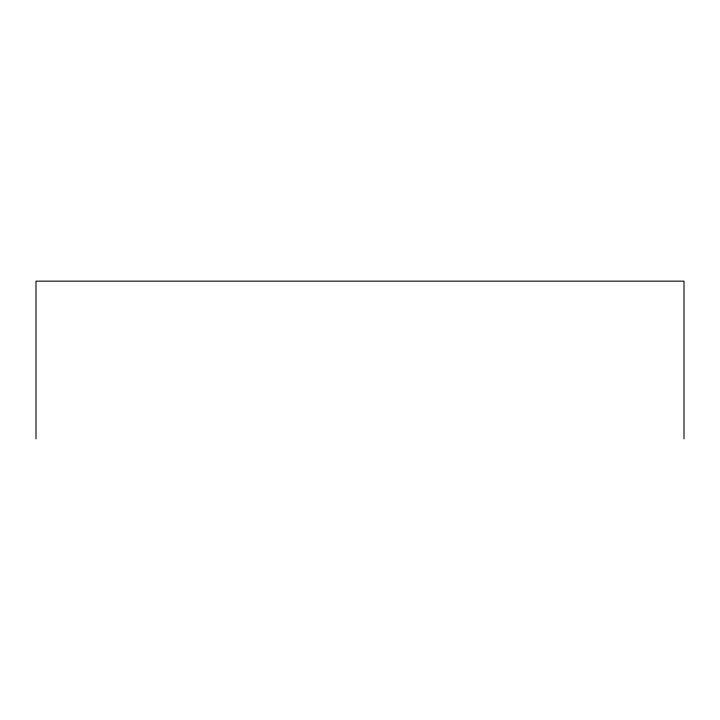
<?xml version="1.0" encoding="UTF-8"?>
<svg xmlns="http://www.w3.org/2000/svg" width="720" height="720" viewBox="0 0 720 720"><rect width="100%" height="100%" fill="white"/><g stroke="black" fill="none" stroke-linecap="round" stroke-linejoin="round"><path stroke-width="1.08" d="M684 438.849L684 281.151L36 281.151L36 438.849"/></g></svg>
